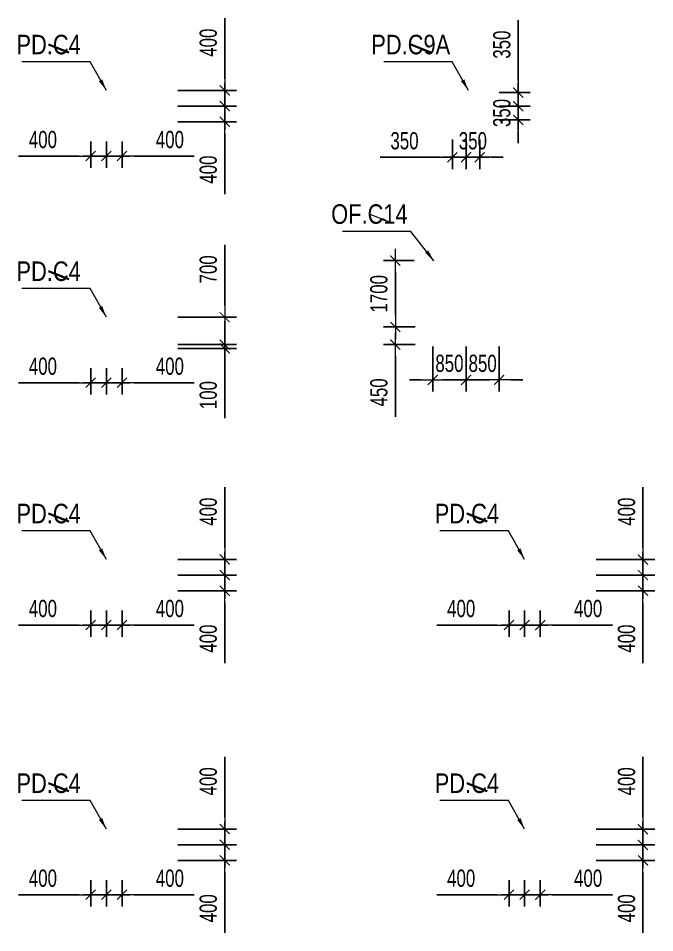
# Model space of a CAD drawing. Header units: millimetres. Extents: x -259680 to 699608, y -1281 to 104748.
# Drawn here: x 23746 to 40027, y 23251 to 46649 of the extents above; entities that cross this region are included whole.
import ezdxf
from ezdxf.enums import TextEntityAlignment as Align

# ---------------------------------------------------------------- set-up
doc = ezdxf.new("R2010")
doc.units = ezdxf.units.MM
doc.layers.get('0').update_dxf_attribs({"lineweight": 20})
doc.layers.get('Defpoints').update_dxf_attribs({"color": 151, "lineweight": 9})
for name, color, linetype, lineweight in [('$0$C1', 20, 'Continuous', 35), ('$1$NDC_S_ANNO', 7, 'Continuous', 20), ('$1$NDC_S_DIM', 1, 'Continuous', 15), ('$1$NDC_S_VN TEXT', 7, 'Continuous', 20), ('NDC_S_DIM', 1, 'Continuous', 15)]:
    doc.layers.add(name, color=color, linetype=linetype, lineweight=lineweight)
doc.styles.add('$1$NDC_DIM', font='', dxfattribs={"width": 0.75})
doc.styles.add('$2$ARIAL', font='arial.ttf', dxfattribs={"width": 0.8})
doc.styles.add('NDC_DIM', font='', dxfattribs={"width": 0.75})
doc.styles.get('$1$NDC_DIM').set_extended_font_data('Dotum')
doc.styles.get('NDC_DIM').set_extended_font_data('Dotum')
doc.dimstyles.new('$0$NDC_dim_150', dxfattribs={"dimscale": 150, "dimtxt": 2.2, "dimasz": 1.5, "dimexe": 1.5, "dimexo": 2.5, "dimgap": 1, "dimtad": 1, "dimdec": 0, "dimzin": 0, "dimdsep": 46, "dimtxsty": '$1$NDC_DIM', "dimblk": '$1$DIMMARK', "dimcen": 0.09, "dimdle": 1.2, "dimclrd": 1, "dimclre": 1, "dimclrt": 3, "dimadec": 0, "dimazin": 0, "dimtfac": 1, "dimtdec": 0, "dimtix": 1, "dimtofl": 0, "dimtmove": 0, "dimatfit": 3, "dimfxl": 0, "dimtolj": 1, "dimtzin": 0, "dimarcsym": 0})
doc.dimstyles.new('$1$NDC_dim_iso', dxfattribs={"dimtxt": 2.2, "dimasz": 1, "dimexe": 1.5, "dimexo": 2.5, "dimgap": 1, "dimtad": 1, "dimdec": 0, "dimzin": 0, "dimdsep": 46, "dimtxsty": '$1$NDC_DIM', "dimblk": '$1$DIMMARK', "dimcen": 0.09, "dimdle": 1.2, "dimclrd": 1, "dimclre": 1, "dimclrt": 3, "dimadec": 0, "dimazin": 0, "dimtfac": 1, "dimtdec": 0, "dimtix": 1, "dimtofl": 0, "dimtmove": 0, "dimatfit": 3, "dimfxl": 0, "dimtolj": 1, "dimtzin": 0, "dimarcsym": 0})
doc.dimstyles.new('NDC_dim_200', dxfattribs={"dimscale": 200, "dimtxt": 2.2, "dimasz": 1.5, "dimexe": 1.5, "dimexo": 2.5, "dimgap": 1, "dimtad": 1, "dimdec": 0, "dimzin": 0, "dimdsep": 46, "dimtxsty": 'NDC_DIM', "dimblk": 'DIMMARK', "dimcen": 0.09, "dimdle": 1.2, "dimclrd": 1, "dimclre": 1, "dimclrt": 3, "dimadec": 0, "dimazin": 0, "dimtfac": 1, "dimtdec": 0, "dimtix": 1, "dimtofl": 0, "dimtmove": 0, "dimatfit": 3, "dimfxl": 0, "dimtolj": 1, "dimtzin": 0, "dimarcsym": 0})

# ---------------------------------------------------------------- blocks, each defined once
blk = doc.blocks.new('$1$DIMMARK')
at = {"layer": '$1$NDC_S_DIM', "color": 1}
blk.add_line((-1.5, 0), (1, 0), dxfattribs=at)
at = {"layer": '$1$NDC_S_DIM', "color": 2, "const_width": 0.1}
blk.add_lwpolyline([(-0.424, -0.424), (0.424, 0.424)], dxfattribs=at)
blk = doc.blocks.new('DIMMARK')
at = {"layer": 'NDC_S_DIM', "color": 1}
blk.add_line((-1.5, 0), (1, 0), dxfattribs=at)
at = {"layer": 'NDC_S_DIM', "color": 2, "const_width": 0.1}
blk.add_lwpolyline([(-0.424, -0.424), (0.424, 0.424)], dxfattribs=at)
blk = doc.blocks.new('*D275')
at = {"layer": 'Defpoints', "color": 0, "ltscale": 100, "transparency": 16777216}
for p in [(26000, 44000), (26400, 44000), (26400, 43124)]:
    blk.add_point(p, dxfattribs=at)
at = {"layer": 'NDC_S_DIM', "color": 1, "lineweight": -2, "ltscale": 100, "transparency": 16777216}
for p, q in [((26000, 43500), (26000, 42824)), ((26400, 43500), (26400, 42824)), ((25700, 43124), (25400, 43124)), ((26700, 43124), (28249, 43124))]:
    blk.add_line(p, q, dxfattribs=at)
at = {"layer": 'NDC_S_DIM', "color": 1, "lineweight": -2, "ltscale": 100, "transparency": 16777216, "xscale": 300, "yscale": 300, "zscale": 300}
blk.add_blockref('DIMMARK', (26000, 43124), dxfattribs=at)
at = {"layer": 'NDC_S_DIM', "color": 1, "lineweight": -2, "ltscale": 100, "transparency": 16777216, "xscale": 300, "yscale": 300, "zscale": 300, "rotation": 180}
blk.add_blockref('DIMMARK', (26400, 43124), dxfattribs=at)
at = {"layer": 'NDC_S_DIM', "color": 3, "ltscale": 100, "transparency": 16777216, "insert": (27624, 43544), "char_height": 440, "attachment_point": 5, "style": 'NDC_DIM'}
blk.add_mtext('\\A1;400', dxfattribs=at)
blk = doc.blocks.new('*D276')
at = {"layer": 'Defpoints', "color": 0, "ltscale": 100, "transparency": 16777216}
for p in [(25600, 44000), (26000, 44000), (26000, 43124)]:
    blk.add_point(p, dxfattribs=at)
at = {"layer": 'NDC_S_DIM', "color": 1, "lineweight": -2, "ltscale": 100, "transparency": 16777216}
for p, q in [((25600, 43500), (25600, 42824)), ((26000, 43500), (26000, 42824)), ((25300, 43124), (23751, 43124)), ((26300, 43124), (26600, 43124))]:
    blk.add_line(p, q, dxfattribs=at)
at = {"layer": 'NDC_S_DIM', "color": 1, "lineweight": -2, "ltscale": 100, "transparency": 16777216, "xscale": 300, "yscale": 300, "zscale": 300}
blk.add_blockref('DIMMARK', (25600, 43124), dxfattribs=at)
at = {"layer": 'NDC_S_DIM', "color": 1, "lineweight": -2, "ltscale": 100, "transparency": 16777216, "xscale": 300, "yscale": 300, "zscale": 300, "rotation": 180}
blk.add_blockref('DIMMARK', (26000, 43124), dxfattribs=at)
at = {"layer": 'NDC_S_DIM', "color": 3, "ltscale": 100, "transparency": 16777216, "insert": (24376, 43544), "char_height": 440, "attachment_point": 5, "style": 'NDC_DIM'}
blk.add_mtext('\\A1;400', dxfattribs=at)
blk = doc.blocks.new('*D277')
at = {"layer": 'Defpoints', "color": 0, "ltscale": 100, "transparency": 16777216}
for p in [(26400, 44800), (29027, 44800), (26400, 44400)]:
    blk.add_point(p, dxfattribs=at)
at = {"layer": 'NDC_S_DIM', "color": 1, "lineweight": -2, "ltscale": 100, "transparency": 16777216}
for p, q in [((29027, 45100), (29027, 46649)), ((27827, 44800), (29327, 44800)), ((27827, 44400), (29327, 44400)), ((29027, 44100), (29027, 43800))]:
    blk.add_line(p, q, dxfattribs=at)
at = {"layer": 'NDC_S_DIM', "color": 1, "lineweight": -2, "ltscale": 100, "transparency": 16777216, "xscale": 300, "yscale": 300, "zscale": 300}
for p, rotation in [((29027, 44800), 270), ((29027, 44400), 90)]:
    blk.add_blockref('DIMMARK', p, dxfattribs=dict(at, rotation=rotation))
at = {"layer": 'NDC_S_DIM', "color": 3, "ltscale": 100, "transparency": 16777216, "insert": (28607, 46024), "char_height": 440, "attachment_point": 5, "rotation": 90, "style": 'NDC_DIM'}
blk.add_mtext('\\A1;400', dxfattribs=at)
blk = doc.blocks.new('*D278')
at = {"layer": 'Defpoints', "color": 0, "ltscale": 100, "transparency": 16777216}
for p in [(26400, 44400), (29027, 44400), (26400, 44000)]:
    blk.add_point(p, dxfattribs=at)
at = {"layer": 'NDC_S_DIM', "color": 1, "lineweight": -2, "ltscale": 100, "transparency": 16777216}
for p, q in [((29027, 44700), (29027, 45000)), ((27827, 44400), (29327, 44400)), ((27827, 44000), (29327, 44000)), ((29027, 43700), (29027, 42151))]:
    blk.add_line(p, q, dxfattribs=at)
at = {"layer": 'NDC_S_DIM', "color": 1, "lineweight": -2, "ltscale": 100, "transparency": 16777216, "xscale": 300, "yscale": 300, "zscale": 300}
for p, rotation in [((29027, 44400), 270), ((29027, 44000), 90)]:
    blk.add_blockref('DIMMARK', p, dxfattribs=dict(at, rotation=rotation))
at = {"layer": 'NDC_S_DIM', "color": 3, "ltscale": 100, "transparency": 16777216, "insert": (28607, 42776), "char_height": 440, "attachment_point": 5, "rotation": 90, "style": 'NDC_DIM'}
blk.add_mtext('\\A1;400', dxfattribs=at)
blk = doc.blocks.new('*D285')
at = {"layer": 'Defpoints', "color": 0, "ltscale": 100, "transparency": 16777216}
for p in [(26000, 38200), (26400, 38200), (26400, 37324)]:
    blk.add_point(p, dxfattribs=at)
at = {"layer": 'NDC_S_DIM', "color": 1, "lineweight": -2, "ltscale": 100, "transparency": 16777216}
for p, q in [((26000, 37700), (26000, 37024)), ((26400, 37700), (26400, 37024)), ((25700, 37324), (25400, 37324)), ((26700, 37324), (28249, 37324))]:
    blk.add_line(p, q, dxfattribs=at)
at = {"layer": 'NDC_S_DIM', "color": 1, "lineweight": -2, "ltscale": 100, "transparency": 16777216, "xscale": 300, "yscale": 300, "zscale": 300}
blk.add_blockref('DIMMARK', (26000, 37324), dxfattribs=at)
at = {"layer": 'NDC_S_DIM', "color": 1, "lineweight": -2, "ltscale": 100, "transparency": 16777216, "xscale": 300, "yscale": 300, "zscale": 300, "rotation": 180}
blk.add_blockref('DIMMARK', (26400, 37324), dxfattribs=at)
at = {"layer": 'NDC_S_DIM', "color": 3, "ltscale": 100, "transparency": 16777216, "insert": (27624, 37744), "char_height": 440, "attachment_point": 5, "style": 'NDC_DIM'}
blk.add_mtext('\\A1;400', dxfattribs=at)
blk = doc.blocks.new('*D286')
at = {"layer": 'Defpoints', "color": 0, "ltscale": 100, "transparency": 16777216}
for p in [(25600, 38200), (26000, 38200), (26000, 37324)]:
    blk.add_point(p, dxfattribs=at)
at = {"layer": 'NDC_S_DIM', "color": 1, "lineweight": -2, "ltscale": 100, "transparency": 16777216}
for p, q in [((25600, 37700), (25600, 37024)), ((26000, 37700), (26000, 37024)), ((25300, 37324), (23751, 37324)), ((26300, 37324), (26600, 37324))]:
    blk.add_line(p, q, dxfattribs=at)
at = {"layer": 'NDC_S_DIM', "color": 1, "lineweight": -2, "ltscale": 100, "transparency": 16777216, "xscale": 300, "yscale": 300, "zscale": 300}
blk.add_blockref('DIMMARK', (25600, 37324), dxfattribs=at)
at = {"layer": 'NDC_S_DIM', "color": 1, "lineweight": -2, "ltscale": 100, "transparency": 16777216, "xscale": 300, "yscale": 300, "zscale": 300, "rotation": 180}
blk.add_blockref('DIMMARK', (26000, 37324), dxfattribs=at)
at = {"layer": 'NDC_S_DIM', "color": 3, "ltscale": 100, "transparency": 16777216, "insert": (24376, 37744), "char_height": 440, "attachment_point": 5, "style": 'NDC_DIM'}
blk.add_mtext('\\A1;400', dxfattribs=at)
blk = doc.blocks.new('*D287')
at = {"layer": 'Defpoints', "color": 0, "ltscale": 100, "transparency": 16777216}
for p in [(26400, 39000), (29027, 39000), (26400, 38300)]:
    blk.add_point(p, dxfattribs=at)
at = {"layer": 'NDC_S_DIM', "color": 1, "lineweight": -2, "ltscale": 100, "transparency": 16777216}
for p, q in [((29027, 39300), (29027, 40849)), ((27827, 39000), (29327, 39000)), ((27827, 38300), (29327, 38300)), ((29027, 38000), (29027, 37700))]:
    blk.add_line(p, q, dxfattribs=at)
at = {"layer": 'NDC_S_DIM', "color": 1, "lineweight": -2, "ltscale": 100, "transparency": 16777216, "xscale": 300, "yscale": 300, "zscale": 300}
for p, rotation in [((29027, 39000), 270), ((29027, 38300), 90)]:
    blk.add_blockref('DIMMARK', p, dxfattribs=dict(at, rotation=rotation))
at = {"layer": 'NDC_S_DIM', "color": 3, "ltscale": 100, "transparency": 16777216, "insert": (28607, 40224), "char_height": 440, "attachment_point": 5, "rotation": 90, "style": 'NDC_DIM'}
blk.add_mtext('\\A1;700', dxfattribs=at)
blk = doc.blocks.new('*D288')
at = {"layer": 'Defpoints', "color": 0, "ltscale": 100, "transparency": 16777216}
for p in [(26400, 38300), (26400, 38200), (29027, 38300)]:
    blk.add_point(p, dxfattribs=at)
at = {"layer": 'NDC_S_DIM', "color": 1, "lineweight": -2, "ltscale": 100, "transparency": 16777216}
for p, q in [((29027, 38600), (29027, 38900)), ((27827, 38300), (29327, 38300)), ((27827, 38200), (29327, 38200)), ((29027, 37900), (29027, 36414))]:
    blk.add_line(p, q, dxfattribs=at)
at = {"layer": 'NDC_S_DIM', "color": 1, "lineweight": -2, "ltscale": 100, "transparency": 16777216, "xscale": 300, "yscale": 300, "zscale": 300}
for p, rotation in [((29027, 38300), 270), ((29027, 38200), 90)]:
    blk.add_blockref('DIMMARK', p, dxfattribs=dict(at, rotation=rotation))
at = {"layer": 'NDC_S_DIM', "color": 3, "ltscale": 100, "transparency": 16777216, "insert": (28607, 37007), "char_height": 440, "attachment_point": 5, "rotation": 90, "style": 'NDC_DIM'}
blk.add_mtext('\\A1;100', dxfattribs=at)
blk = doc.blocks.new('*D295')
at = {"layer": 'Defpoints', "color": 0, "ltscale": 100, "transparency": 16777216}
for p in [(26000, 32000), (26400, 32000), (26400, 31124)]:
    blk.add_point(p, dxfattribs=at)
at = {"layer": 'NDC_S_DIM', "color": 1, "lineweight": -2, "ltscale": 100, "transparency": 16777216}
for p, q in [((26000, 31500), (26000, 30824)), ((26400, 31500), (26400, 30824)), ((25700, 31124), (25400, 31124)), ((26700, 31124), (28249, 31124))]:
    blk.add_line(p, q, dxfattribs=at)
at = {"layer": 'NDC_S_DIM', "color": 1, "lineweight": -2, "ltscale": 100, "transparency": 16777216, "xscale": 300, "yscale": 300, "zscale": 300}
blk.add_blockref('DIMMARK', (26000, 31124), dxfattribs=at)
at = {"layer": 'NDC_S_DIM', "color": 1, "lineweight": -2, "ltscale": 100, "transparency": 16777216, "xscale": 300, "yscale": 300, "zscale": 300, "rotation": 180}
blk.add_blockref('DIMMARK', (26400, 31124), dxfattribs=at)
at = {"layer": 'NDC_S_DIM', "color": 3, "ltscale": 100, "transparency": 16777216, "insert": (27624, 31544), "char_height": 440, "attachment_point": 5, "style": 'NDC_DIM'}
blk.add_mtext('\\A1;400', dxfattribs=at)
blk = doc.blocks.new('*D296')
at = {"layer": 'Defpoints', "color": 0, "ltscale": 100, "transparency": 16777216}
for p in [(25600, 32000), (26000, 32000), (26000, 31124)]:
    blk.add_point(p, dxfattribs=at)
at = {"layer": 'NDC_S_DIM', "color": 1, "lineweight": -2, "ltscale": 100, "transparency": 16777216}
for p, q in [((25600, 31500), (25600, 30824)), ((26000, 31500), (26000, 30824)), ((25300, 31124), (23751, 31124)), ((26300, 31124), (26600, 31124))]:
    blk.add_line(p, q, dxfattribs=at)
at = {"layer": 'NDC_S_DIM', "color": 1, "lineweight": -2, "ltscale": 100, "transparency": 16777216, "xscale": 300, "yscale": 300, "zscale": 300}
blk.add_blockref('DIMMARK', (25600, 31124), dxfattribs=at)
at = {"layer": 'NDC_S_DIM', "color": 1, "lineweight": -2, "ltscale": 100, "transparency": 16777216, "xscale": 300, "yscale": 300, "zscale": 300, "rotation": 180}
blk.add_blockref('DIMMARK', (26000, 31124), dxfattribs=at)
at = {"layer": 'NDC_S_DIM', "color": 3, "ltscale": 100, "transparency": 16777216, "insert": (24376, 31544), "char_height": 440, "attachment_point": 5, "style": 'NDC_DIM'}
blk.add_mtext('\\A1;400', dxfattribs=at)
blk = doc.blocks.new('*D297')
at = {"layer": 'Defpoints', "color": 0, "ltscale": 100, "transparency": 16777216}
for p in [(26400, 32800), (29027, 32800), (26400, 32400)]:
    blk.add_point(p, dxfattribs=at)
at = {"layer": 'NDC_S_DIM', "color": 1, "lineweight": -2, "ltscale": 100, "transparency": 16777216}
for p, q in [((29027, 33100), (29027, 34649)), ((27827, 32800), (29327, 32800)), ((27827, 32400), (29327, 32400)), ((29027, 32100), (29027, 31800))]:
    blk.add_line(p, q, dxfattribs=at)
at = {"layer": 'NDC_S_DIM', "color": 1, "lineweight": -2, "ltscale": 100, "transparency": 16777216, "xscale": 300, "yscale": 300, "zscale": 300}
for p, rotation in [((29027, 32800), 270), ((29027, 32400), 90)]:
    blk.add_blockref('DIMMARK', p, dxfattribs=dict(at, rotation=rotation))
at = {"layer": 'NDC_S_DIM', "color": 3, "ltscale": 100, "transparency": 16777216, "insert": (28607, 34024), "char_height": 440, "attachment_point": 5, "rotation": 90, "style": 'NDC_DIM'}
blk.add_mtext('\\A1;400', dxfattribs=at)
blk = doc.blocks.new('*D298')
at = {"layer": 'Defpoints', "color": 0, "ltscale": 100, "transparency": 16777216}
for p in [(26400, 32400), (29027, 32400), (26400, 32000)]:
    blk.add_point(p, dxfattribs=at)
at = {"layer": 'NDC_S_DIM', "color": 1, "lineweight": -2, "ltscale": 100, "transparency": 16777216}
for p, q in [((29027, 32700), (29027, 33000)), ((27827, 32400), (29327, 32400)), ((27827, 32000), (29327, 32000)), ((29027, 31700), (29027, 30151))]:
    blk.add_line(p, q, dxfattribs=at)
at = {"layer": 'NDC_S_DIM', "color": 1, "lineweight": -2, "ltscale": 100, "transparency": 16777216, "xscale": 300, "yscale": 300, "zscale": 300}
for p, rotation in [((29027, 32400), 270), ((29027, 32000), 90)]:
    blk.add_blockref('DIMMARK', p, dxfattribs=dict(at, rotation=rotation))
at = {"layer": 'NDC_S_DIM', "color": 3, "ltscale": 100, "transparency": 16777216, "insert": (28607, 30776), "char_height": 440, "attachment_point": 5, "rotation": 90, "style": 'NDC_DIM'}
blk.add_mtext('\\A1;400', dxfattribs=at)
blk = doc.blocks.new('*D305')
at = {"layer": 'Defpoints', "color": 0, "ltscale": 100, "transparency": 16777216}
for p in [(26000, 25100), (26400, 25100), (26400, 24224)]:
    blk.add_point(p, dxfattribs=at)
at = {"layer": 'NDC_S_DIM', "color": 1, "lineweight": -2, "ltscale": 100, "transparency": 16777216}
for p, q in [((26000, 24600), (26000, 23924)), ((26400, 24600), (26400, 23924)), ((25700, 24224), (25400, 24224)), ((26700, 24224), (28249, 24224))]:
    blk.add_line(p, q, dxfattribs=at)
at = {"layer": 'NDC_S_DIM', "color": 1, "lineweight": -2, "ltscale": 100, "transparency": 16777216, "xscale": 300, "yscale": 300, "zscale": 300}
blk.add_blockref('DIMMARK', (26000, 24224), dxfattribs=at)
at = {"layer": 'NDC_S_DIM', "color": 1, "lineweight": -2, "ltscale": 100, "transparency": 16777216, "xscale": 300, "yscale": 300, "zscale": 300, "rotation": 180}
blk.add_blockref('DIMMARK', (26400, 24224), dxfattribs=at)
at = {"layer": 'NDC_S_DIM', "color": 3, "ltscale": 100, "transparency": 16777216, "insert": (27624, 24644), "char_height": 440, "attachment_point": 5, "style": 'NDC_DIM'}
blk.add_mtext('\\A1;400', dxfattribs=at)
blk = doc.blocks.new('*D306')
at = {"layer": 'Defpoints', "color": 0, "ltscale": 100, "transparency": 16777216}
for p in [(25600, 25100), (26000, 25100), (26000, 24224)]:
    blk.add_point(p, dxfattribs=at)
at = {"layer": 'NDC_S_DIM', "color": 1, "lineweight": -2, "ltscale": 100, "transparency": 16777216}
for p, q in [((25600, 24600), (25600, 23924)), ((26000, 24600), (26000, 23924)), ((25300, 24224), (23751, 24224)), ((26300, 24224), (26600, 24224))]:
    blk.add_line(p, q, dxfattribs=at)
at = {"layer": 'NDC_S_DIM', "color": 1, "lineweight": -2, "ltscale": 100, "transparency": 16777216, "xscale": 300, "yscale": 300, "zscale": 300}
blk.add_blockref('DIMMARK', (25600, 24224), dxfattribs=at)
at = {"layer": 'NDC_S_DIM', "color": 1, "lineweight": -2, "ltscale": 100, "transparency": 16777216, "xscale": 300, "yscale": 300, "zscale": 300, "rotation": 180}
blk.add_blockref('DIMMARK', (26000, 24224), dxfattribs=at)
at = {"layer": 'NDC_S_DIM', "color": 3, "ltscale": 100, "transparency": 16777216, "insert": (24376, 24644), "char_height": 440, "attachment_point": 5, "style": 'NDC_DIM'}
blk.add_mtext('\\A1;400', dxfattribs=at)
blk = doc.blocks.new('*D307')
at = {"layer": 'Defpoints', "color": 0, "ltscale": 100, "transparency": 16777216}
for p in [(26400, 25900), (29027, 25900), (26400, 25500)]:
    blk.add_point(p, dxfattribs=at)
at = {"layer": 'NDC_S_DIM', "color": 1, "lineweight": -2, "ltscale": 100, "transparency": 16777216}
for p, q in [((29027, 26200), (29027, 27749)), ((27827, 25900), (29327, 25900)), ((27827, 25500), (29327, 25500)), ((29027, 25200), (29027, 24900))]:
    blk.add_line(p, q, dxfattribs=at)
at = {"layer": 'NDC_S_DIM', "color": 1, "lineweight": -2, "ltscale": 100, "transparency": 16777216, "xscale": 300, "yscale": 300, "zscale": 300}
for p, rotation in [((29027, 25900), 270), ((29027, 25500), 90)]:
    blk.add_blockref('DIMMARK', p, dxfattribs=dict(at, rotation=rotation))
at = {"layer": 'NDC_S_DIM', "color": 3, "ltscale": 100, "transparency": 16777216, "insert": (28607, 27124), "char_height": 440, "attachment_point": 5, "rotation": 90, "style": 'NDC_DIM'}
blk.add_mtext('\\A1;400', dxfattribs=at)
blk = doc.blocks.new('*D308')
at = {"layer": 'Defpoints', "color": 0, "ltscale": 100, "transparency": 16777216}
for p in [(26400, 25500), (29027, 25500), (26400, 25100)]:
    blk.add_point(p, dxfattribs=at)
at = {"layer": 'NDC_S_DIM', "color": 1, "lineweight": -2, "ltscale": 100, "transparency": 16777216}
for p, q in [((29027, 25800), (29027, 26100)), ((27827, 25500), (29327, 25500)), ((27827, 25100), (29327, 25100)), ((29027, 24800), (29027, 23251))]:
    blk.add_line(p, q, dxfattribs=at)
at = {"layer": 'NDC_S_DIM', "color": 1, "lineweight": -2, "ltscale": 100, "transparency": 16777216, "xscale": 300, "yscale": 300, "zscale": 300}
for p, rotation in [((29027, 25500), 270), ((29027, 25100), 90)]:
    blk.add_blockref('DIMMARK', p, dxfattribs=dict(at, rotation=rotation))
at = {"layer": 'NDC_S_DIM', "color": 3, "ltscale": 100, "transparency": 16777216, "insert": (28607, 23876), "char_height": 440, "attachment_point": 5, "rotation": 90, "style": 'NDC_DIM'}
blk.add_mtext('\\A1;400', dxfattribs=at)
blk = doc.blocks.new('*D431')
at = {"layer": 'Defpoints', "color": 0, "ltscale": 100, "transparency": 16777216}
for p in [(36700, 32000), (37100, 32000), (37100, 31124)]:
    blk.add_point(p, dxfattribs=at)
at = {"layer": 'NDC_S_DIM', "color": 1, "lineweight": -2, "ltscale": 100, "transparency": 16777216}
for p, q in [((36700, 31500), (36700, 30824)), ((37100, 31500), (37100, 30824)), ((36400, 31124), (36100, 31124)), ((37400, 31124), (38949, 31124))]:
    blk.add_line(p, q, dxfattribs=at)
at = {"layer": 'NDC_S_DIM', "color": 1, "lineweight": -2, "ltscale": 100, "transparency": 16777216, "xscale": 300, "yscale": 300, "zscale": 300}
blk.add_blockref('DIMMARK', (36700, 31124), dxfattribs=at)
at = {"layer": 'NDC_S_DIM', "color": 1, "lineweight": -2, "ltscale": 100, "transparency": 16777216, "xscale": 300, "yscale": 300, "zscale": 300, "rotation": 180}
blk.add_blockref('DIMMARK', (37100, 31124), dxfattribs=at)
at = {"layer": 'NDC_S_DIM', "color": 3, "ltscale": 100, "transparency": 16777216, "insert": (38324, 31544), "char_height": 440, "attachment_point": 5, "style": 'NDC_DIM'}
blk.add_mtext('\\A1;400', dxfattribs=at)
blk = doc.blocks.new('*D432')
at = {"layer": 'Defpoints', "color": 0, "ltscale": 100, "transparency": 16777216}
for p in [(36300, 32000), (36700, 32000), (36700, 31124)]:
    blk.add_point(p, dxfattribs=at)
at = {"layer": 'NDC_S_DIM', "color": 1, "lineweight": -2, "ltscale": 100, "transparency": 16777216}
for p, q in [((36300, 31500), (36300, 30824)), ((36700, 31500), (36700, 30824)), ((36000, 31124), (34451, 31124)), ((37000, 31124), (37300, 31124))]:
    blk.add_line(p, q, dxfattribs=at)
at = {"layer": 'NDC_S_DIM', "color": 1, "lineweight": -2, "ltscale": 100, "transparency": 16777216, "xscale": 300, "yscale": 300, "zscale": 300}
blk.add_blockref('DIMMARK', (36300, 31124), dxfattribs=at)
at = {"layer": 'NDC_S_DIM', "color": 1, "lineweight": -2, "ltscale": 100, "transparency": 16777216, "xscale": 300, "yscale": 300, "zscale": 300, "rotation": 180}
blk.add_blockref('DIMMARK', (36700, 31124), dxfattribs=at)
at = {"layer": 'NDC_S_DIM', "color": 3, "ltscale": 100, "transparency": 16777216, "insert": (35076, 31544), "char_height": 440, "attachment_point": 5, "style": 'NDC_DIM'}
blk.add_mtext('\\A1;400', dxfattribs=at)
blk = doc.blocks.new('*D433')
at = {"layer": 'Defpoints', "color": 0, "ltscale": 100, "transparency": 16777216}
for p in [(37100, 32800), (39727, 32800), (37100, 32400)]:
    blk.add_point(p, dxfattribs=at)
at = {"layer": 'NDC_S_DIM', "color": 1, "lineweight": -2, "ltscale": 100, "transparency": 16777216}
for p, q in [((39727, 33100), (39727, 34649)), ((38527, 32800), (40027, 32800)), ((38527, 32400), (40027, 32400)), ((39727, 32100), (39727, 31800))]:
    blk.add_line(p, q, dxfattribs=at)
at = {"layer": 'NDC_S_DIM', "color": 1, "lineweight": -2, "ltscale": 100, "transparency": 16777216, "xscale": 300, "yscale": 300, "zscale": 300}
for p, rotation in [((39727, 32800), 270), ((39727, 32400), 90)]:
    blk.add_blockref('DIMMARK', p, dxfattribs=dict(at, rotation=rotation))
at = {"layer": 'NDC_S_DIM', "color": 3, "ltscale": 100, "transparency": 16777216, "insert": (39307, 34024), "char_height": 440, "attachment_point": 5, "rotation": 90, "style": 'NDC_DIM'}
blk.add_mtext('\\A1;400', dxfattribs=at)
blk = doc.blocks.new('*D434')
at = {"layer": 'Defpoints', "color": 0, "ltscale": 100, "transparency": 16777216}
for p in [(37100, 32400), (39727, 32400), (37100, 32000)]:
    blk.add_point(p, dxfattribs=at)
at = {"layer": 'NDC_S_DIM', "color": 1, "lineweight": -2, "ltscale": 100, "transparency": 16777216}
for p, q in [((39727, 32700), (39727, 33000)), ((38527, 32400), (40027, 32400)), ((38527, 32000), (40027, 32000)), ((39727, 31700), (39727, 30151))]:
    blk.add_line(p, q, dxfattribs=at)
at = {"layer": 'NDC_S_DIM', "color": 1, "lineweight": -2, "ltscale": 100, "transparency": 16777216, "xscale": 300, "yscale": 300, "zscale": 300}
for p, rotation in [((39727, 32400), 270), ((39727, 32000), 90)]:
    blk.add_blockref('DIMMARK', p, dxfattribs=dict(at, rotation=rotation))
at = {"layer": 'NDC_S_DIM', "color": 3, "ltscale": 100, "transparency": 16777216, "insert": (39307, 30776), "char_height": 440, "attachment_point": 5, "rotation": 90, "style": 'NDC_DIM'}
blk.add_mtext('\\A1;400', dxfattribs=at)
blk = doc.blocks.new('*D435')
at = {"layer": 'Defpoints', "color": 0, "ltscale": 100, "transparency": 16777216}
for p in [(36700, 25100), (37100, 25100), (37100, 24224)]:
    blk.add_point(p, dxfattribs=at)
at = {"layer": 'NDC_S_DIM', "color": 1, "lineweight": -2, "ltscale": 100, "transparency": 16777216}
for p, q in [((36700, 24600), (36700, 23924)), ((37100, 24600), (37100, 23924)), ((36400, 24224), (36100, 24224)), ((37400, 24224), (38949, 24224))]:
    blk.add_line(p, q, dxfattribs=at)
at = {"layer": 'NDC_S_DIM', "color": 1, "lineweight": -2, "ltscale": 100, "transparency": 16777216, "xscale": 300, "yscale": 300, "zscale": 300}
blk.add_blockref('DIMMARK', (36700, 24224), dxfattribs=at)
at = {"layer": 'NDC_S_DIM', "color": 1, "lineweight": -2, "ltscale": 100, "transparency": 16777216, "xscale": 300, "yscale": 300, "zscale": 300, "rotation": 180}
blk.add_blockref('DIMMARK', (37100, 24224), dxfattribs=at)
at = {"layer": 'NDC_S_DIM', "color": 3, "ltscale": 100, "transparency": 16777216, "insert": (38324, 24644), "char_height": 440, "attachment_point": 5, "style": 'NDC_DIM'}
blk.add_mtext('\\A1;400', dxfattribs=at)
blk = doc.blocks.new('*D436')
at = {"layer": 'Defpoints', "color": 0, "ltscale": 100, "transparency": 16777216}
for p in [(36300, 25100), (36700, 25100), (36700, 24224)]:
    blk.add_point(p, dxfattribs=at)
at = {"layer": 'NDC_S_DIM', "color": 1, "lineweight": -2, "ltscale": 100, "transparency": 16777216}
for p, q in [((36300, 24600), (36300, 23924)), ((36700, 24600), (36700, 23924)), ((36000, 24224), (34451, 24224)), ((37000, 24224), (37300, 24224))]:
    blk.add_line(p, q, dxfattribs=at)
at = {"layer": 'NDC_S_DIM', "color": 1, "lineweight": -2, "ltscale": 100, "transparency": 16777216, "xscale": 300, "yscale": 300, "zscale": 300}
blk.add_blockref('DIMMARK', (36300, 24224), dxfattribs=at)
at = {"layer": 'NDC_S_DIM', "color": 1, "lineweight": -2, "ltscale": 100, "transparency": 16777216, "xscale": 300, "yscale": 300, "zscale": 300, "rotation": 180}
blk.add_blockref('DIMMARK', (36700, 24224), dxfattribs=at)
at = {"layer": 'NDC_S_DIM', "color": 3, "ltscale": 100, "transparency": 16777216, "insert": (35076, 24644), "char_height": 440, "attachment_point": 5, "style": 'NDC_DIM'}
blk.add_mtext('\\A1;400', dxfattribs=at)
blk = doc.blocks.new('*D437')
at = {"layer": 'Defpoints', "color": 0, "ltscale": 100, "transparency": 16777216}
for p in [(37100, 25900), (39727, 25900), (37100, 25500)]:
    blk.add_point(p, dxfattribs=at)
at = {"layer": 'NDC_S_DIM', "color": 1, "lineweight": -2, "ltscale": 100, "transparency": 16777216}
for p, q in [((39727, 26200), (39727, 27749)), ((38527, 25900), (40027, 25900)), ((38527, 25500), (40027, 25500)), ((39727, 25200), (39727, 24900))]:
    blk.add_line(p, q, dxfattribs=at)
at = {"layer": 'NDC_S_DIM', "color": 1, "lineweight": -2, "ltscale": 100, "transparency": 16777216, "xscale": 300, "yscale": 300, "zscale": 300}
for p, rotation in [((39727, 25900), 270), ((39727, 25500), 90)]:
    blk.add_blockref('DIMMARK', p, dxfattribs=dict(at, rotation=rotation))
at = {"layer": 'NDC_S_DIM', "color": 3, "ltscale": 100, "transparency": 16777216, "insert": (39307, 27124), "char_height": 440, "attachment_point": 5, "rotation": 90, "style": 'NDC_DIM'}
blk.add_mtext('\\A1;400', dxfattribs=at)
blk = doc.blocks.new('*D438')
at = {"layer": 'Defpoints', "color": 0, "ltscale": 100, "transparency": 16777216}
for p in [(37100, 25500), (39727, 25500), (37100, 25100)]:
    blk.add_point(p, dxfattribs=at)
at = {"layer": 'NDC_S_DIM', "color": 1, "lineweight": -2, "ltscale": 100, "transparency": 16777216}
for p, q in [((39727, 25800), (39727, 26100)), ((38527, 25500), (40027, 25500)), ((38527, 25100), (40027, 25100)), ((39727, 24800), (39727, 23251))]:
    blk.add_line(p, q, dxfattribs=at)
at = {"layer": 'NDC_S_DIM', "color": 1, "lineweight": -2, "ltscale": 100, "transparency": 16777216, "xscale": 300, "yscale": 300, "zscale": 300}
for p, rotation in [((39727, 25500), 270), ((39727, 25100), 90)]:
    blk.add_blockref('DIMMARK', p, dxfattribs=dict(at, rotation=rotation))
at = {"layer": 'NDC_S_DIM', "color": 3, "ltscale": 100, "transparency": 16777216, "insert": (39307, 23876), "char_height": 440, "attachment_point": 5, "rotation": 90, "style": 'NDC_DIM'}
blk.add_mtext('\\A1;400', dxfattribs=at)
blk = doc.blocks.new('*D759')
at = {"layer": 'Defpoints', "color": 0, "ltscale": 100, "transparency": 16777216}
for p in [(34371, 40450), (33392, 38750), (34350, 38750)]:
    blk.add_point(p, dxfattribs=at)
at = {"layer": 'NDC_S_DIM', "color": 1, "lineweight": -2, "ltscale": 100, "transparency": 16777216}
for p, q in [((33871, 40450), (33092, 40450)), ((33392, 40150), (33392, 39050)), ((33850, 38750), (33092, 38750))]:
    blk.add_line(p, q, dxfattribs=at)
at = {"layer": 'NDC_S_DIM', "color": 1, "lineweight": -2, "ltscale": 100, "transparency": 16777216, "xscale": 300, "yscale": 300, "zscale": 300}
for p, rotation in [((33392, 40450), 90), ((33392, 38750), 270)]:
    blk.add_blockref('DIMMARK', p, dxfattribs=dict(at, rotation=rotation))
at = {"layer": 'NDC_S_DIM', "color": 3, "ltscale": 100, "transparency": 16777216, "insert": (32972, 39600), "char_height": 440, "attachment_point": 5, "rotation": 90, "style": 'NDC_DIM'}
blk.add_mtext('\\A1;1700', dxfattribs=at)
blk = doc.blocks.new('*D760')
at = {"layer": 'Defpoints', "color": 0, "ltscale": 100, "transparency": 16777216}
for p in [(34400, 38750), (33392, 38300), (34400, 38300)]:
    blk.add_point(p, dxfattribs=at)
at = {"layer": 'NDC_S_DIM', "color": 1, "lineweight": -2, "ltscale": 100, "transparency": 16777216}
for p, q in [((33392, 39050), (33392, 39350)), ((33900, 38750), (33092, 38750)), ((33900, 38300), (33092, 38300)), ((33392, 38000), (33392, 36451))]:
    blk.add_line(p, q, dxfattribs=at)
at = {"layer": 'NDC_S_DIM', "color": 1, "lineweight": -2, "ltscale": 100, "transparency": 16777216, "xscale": 300, "yscale": 300, "zscale": 300}
for p, rotation in [((33392, 38750), 270), ((33392, 38300), 90)]:
    blk.add_blockref('DIMMARK', p, dxfattribs=dict(at, rotation=rotation))
at = {"layer": 'NDC_S_DIM', "color": 3, "ltscale": 100, "transparency": 16777216, "insert": (32972, 37076), "char_height": 440, "attachment_point": 5, "rotation": 90, "style": 'NDC_DIM'}
blk.add_mtext('\\A1;450', dxfattribs=at)
blk = doc.blocks.new('*D761')
at = {"layer": 'Defpoints', "color": 0, "ltscale": 100, "transparency": 16777216}
for p in [(34350, 38750), (35200, 38750), (35200, 37397)]:
    blk.add_point(p, dxfattribs=at)
at = {"layer": 'NDC_S_DIM', "color": 1, "lineweight": -2, "ltscale": 100, "transparency": 16777216}
for p, q in [((34350, 38250), (34350, 37097)), ((35200, 38250), (35200, 37097)), ((34050, 37397), (33750, 37397)), ((35500, 37397), (35800, 37397))]:
    blk.add_line(p, q, dxfattribs=at)
at = {"layer": 'NDC_S_DIM', "color": 1, "lineweight": -2, "ltscale": 100, "transparency": 16777216, "xscale": 300, "yscale": 300, "zscale": 300}
blk.add_blockref('DIMMARK', (34350, 37397), dxfattribs=at)
at = {"layer": 'NDC_S_DIM', "color": 1, "lineweight": -2, "ltscale": 100, "transparency": 16777216, "xscale": 300, "yscale": 300, "zscale": 300, "rotation": 180}
blk.add_blockref('DIMMARK', (35200, 37397), dxfattribs=at)
at = {"layer": 'NDC_S_DIM', "color": 3, "ltscale": 100, "transparency": 16777216, "insert": (34775, 37817), "char_height": 440, "attachment_point": 5, "style": 'NDC_DIM'}
blk.add_mtext('\\A1;850', dxfattribs=at)
blk = doc.blocks.new('*D762')
at = {"layer": 'Defpoints', "color": 0, "ltscale": 100, "transparency": 16777216}
for p in [(35200, 38750), (36050, 38750), (36050, 37397)]:
    blk.add_point(p, dxfattribs=at)
at = {"layer": 'NDC_S_DIM', "color": 1, "lineweight": -2, "ltscale": 100, "transparency": 16777216}
for p, q in [((35200, 38250), (35200, 37097)), ((36050, 38250), (36050, 37097)), ((34900, 37397), (34600, 37397)), ((36350, 37397), (36650, 37397))]:
    blk.add_line(p, q, dxfattribs=at)
at = {"layer": 'NDC_S_DIM', "color": 1, "lineweight": -2, "ltscale": 100, "transparency": 16777216, "xscale": 300, "yscale": 300, "zscale": 300}
blk.add_blockref('DIMMARK', (35200, 37397), dxfattribs=at)
at = {"layer": 'NDC_S_DIM', "color": 1, "lineweight": -2, "ltscale": 100, "transparency": 16777216, "xscale": 300, "yscale": 300, "zscale": 300, "rotation": 180}
blk.add_blockref('DIMMARK', (36050, 37397), dxfattribs=at)
at = {"layer": 'NDC_S_DIM', "color": 3, "ltscale": 100, "transparency": 16777216, "insert": (35625, 37817), "char_height": 440, "attachment_point": 5, "style": 'NDC_DIM'}
blk.add_mtext('\\A1;850', dxfattribs=at)
blk = doc.blocks.new('*D763')
at = {"layer": 'Defpoints', "color": 0, "ltscale": 100, "transparency": 16777216}
for p in [(35200, 44050), (35550, 44050), (35550, 43092)]:
    blk.add_point(p, dxfattribs=at)
at = {"layer": 'NDC_S_DIM', "color": 1, "lineweight": -2, "ltscale": 100, "transparency": 16777216}
for p, q in [((35200, 43550), (35200, 42792)), ((35550, 43550), (35550, 42792)), ((34900, 43092), (34600, 43092)), ((35850, 43092), (36150, 43092))]:
    blk.add_line(p, q, dxfattribs=at)
at = {"layer": 'NDC_S_DIM', "color": 1, "lineweight": -2, "ltscale": 100, "transparency": 16777216, "xscale": 300, "yscale": 300, "zscale": 300}
blk.add_blockref('DIMMARK', (35200, 43092), dxfattribs=at)
at = {"layer": 'NDC_S_DIM', "color": 1, "lineweight": -2, "ltscale": 100, "transparency": 16777216, "xscale": 300, "yscale": 300, "zscale": 300, "rotation": 180}
blk.add_blockref('DIMMARK', (35550, 43092), dxfattribs=at)
at = {"layer": 'NDC_S_DIM', "color": 3, "ltscale": 100, "transparency": 16777216, "insert": (35375, 43512), "char_height": 440, "attachment_point": 5, "style": 'NDC_DIM'}
blk.add_mtext('\\A1;350', dxfattribs=at)
blk = doc.blocks.new('*D764')
at = {"layer": 'Defpoints', "color": 0, "ltscale": 100, "transparency": 16777216}
for p in [(34850, 44050), (35200, 44050), (34850, 43092)]:
    blk.add_point(p, dxfattribs=at)
at = {"layer": 'NDC_S_DIM', "color": 1, "lineweight": -2, "ltscale": 100, "transparency": 16777216}
for p, q in [((34850, 43550), (34850, 42792)), ((35200, 43550), (35200, 42792)), ((34550, 43092), (33001, 43092)), ((35500, 43092), (35800, 43092))]:
    blk.add_line(p, q, dxfattribs=at)
at = {"layer": 'NDC_S_DIM', "color": 1, "lineweight": -2, "ltscale": 100, "transparency": 16777216, "xscale": 300, "yscale": 300, "zscale": 300}
blk.add_blockref('DIMMARK', (34850, 43092), dxfattribs=at)
at = {"layer": 'NDC_S_DIM', "color": 1, "lineweight": -2, "ltscale": 100, "transparency": 16777216, "xscale": 300, "yscale": 300, "zscale": 300, "rotation": 180}
blk.add_blockref('DIMMARK', (35200, 43092), dxfattribs=at)
at = {"layer": 'NDC_S_DIM', "color": 3, "ltscale": 100, "transparency": 16777216, "insert": (33626, 43512), "char_height": 440, "attachment_point": 5, "style": 'NDC_DIM'}
blk.add_mtext('\\A1;350', dxfattribs=at)
blk = doc.blocks.new('*D765')
at = {"layer": 'Defpoints', "color": 0, "ltscale": 100, "transparency": 16777216}
for p in [(35550, 44400), (36537, 44400), (35550, 44050)]:
    blk.add_point(p, dxfattribs=at)
at = {"layer": 'NDC_S_DIM', "color": 1, "lineweight": -2, "ltscale": 100, "transparency": 16777216}
for p, q in [((36537, 44700), (36537, 45000)), ((36050, 44400), (36837, 44400)), ((36050, 44050), (36837, 44050)), ((36537, 43750), (36537, 43450))]:
    blk.add_line(p, q, dxfattribs=at)
at = {"layer": 'NDC_S_DIM', "color": 1, "lineweight": -2, "ltscale": 100, "transparency": 16777216, "xscale": 300, "yscale": 300, "zscale": 300}
for p, rotation in [((36537, 44400), 270), ((36537, 44050), 90)]:
    blk.add_blockref('DIMMARK', p, dxfattribs=dict(at, rotation=rotation))
at = {"layer": 'NDC_S_DIM', "color": 3, "ltscale": 100, "transparency": 16777216, "insert": (36117, 44225), "char_height": 440, "attachment_point": 5, "rotation": 90, "style": 'NDC_DIM'}
blk.add_mtext('\\A1;350', dxfattribs=at)
blk = doc.blocks.new('*D766')
at = {"layer": 'Defpoints', "color": 0, "ltscale": 100, "transparency": 16777216}
for p in [(35550, 44750), (36537, 44750), (35550, 44400)]:
    blk.add_point(p, dxfattribs=at)
at = {"layer": 'NDC_S_DIM', "color": 1, "lineweight": -2, "ltscale": 100, "transparency": 16777216}
for p, q in [((36537, 45050), (36537, 46599)), ((36050, 44750), (36837, 44750)), ((36050, 44400), (36837, 44400)), ((36537, 44100), (36537, 43800))]:
    blk.add_line(p, q, dxfattribs=at)
at = {"layer": 'NDC_S_DIM', "color": 1, "lineweight": -2, "ltscale": 100, "transparency": 16777216, "xscale": 300, "yscale": 300, "zscale": 300}
for p, rotation in [((36537, 44750), 270), ((36537, 44400), 90)]:
    blk.add_blockref('DIMMARK', p, dxfattribs=dict(at, rotation=rotation))
at = {"layer": 'NDC_S_DIM', "color": 3, "ltscale": 100, "transparency": 16777216, "insert": (36117, 45974), "char_height": 440, "attachment_point": 5, "rotation": 90, "style": 'NDC_DIM'}
blk.add_mtext('\\A1;350', dxfattribs=at)
blk = doc.blocks.new('*U214')
at = {"layer": '$1$NDC_S_ANNO', "ltscale": 0.8, "style": '$2$ARIAL', "width": 0.8, "flags": 1}
blk.add_attdef('CHU_THICH', text='', height=2.5, dxfattribs=at).set_placement((0, 0), align=Align.MIDDLE_CENTER)
at = {"layer": '$1$NDC_S_ANNO', "ltscale": 0.8, "style": '$2$ARIAL', "width": 0.8}
blk.add_attdef('TEN', text='', height=2.5, dxfattribs=at).set_placement((-2.58, 1.03), align=Align.MIDDLE_CENTER)
at = {"layer": 'Defpoints'}
blk.add_leader([(0, 0), (-2.58, 1.03)], dimstyle='$1$NDC_dim_iso', override={"dimgap": 0.625, "dimtad": 0}, dxfattribs=at)
blk = doc.blocks.new('$0$co t check')
at = {"layer": '$0$C1', "xscale": 200, "yscale": 200, "zscale": 200}
for p, values in [((22998, 45771), {'TEN': 'PD.C4'}), ((32261, 45771), {'TEN': 'PD.C9A'}), ((22998, 39971), {'TEN': 'PD.C4'}), ((22998, 33771), {'TEN': 'PD.C4'}), ((33698, 33771), {'TEN': 'PD.C4'}), ((22998, 26871), {'TEN': 'PD.C4'}), ((33698, 26871), {'TEN': 'PD.C4'})]:
    blk.add_blockref('*U214', p, dxfattribs=at).add_auto_attribs(values)
at = {"layer": '$1$NDC_S_VN TEXT', "xscale": 200, "yscale": 200, "zscale": 200}
blk.add_blockref('*U214', (31204, 41434), dxfattribs=at).add_auto_attribs({'TEN': 'OF.C14'})
at = {"layer": '$0$C1'}
for points in [[(23959, 44800), (23542, 45532), (21793, 45532)], [(33222, 44800), (32805, 45532), (31055, 45532)], [(23959, 39000), (23542, 39732), (21793, 39732)], [(23959, 32800), (23542, 33532), (21793, 33532)], [(34659, 32800), (34242, 33532), (32493, 33532)], [(23959, 25900), (23542, 26632), (21793, 26632)], [(34659, 25900), (34242, 26632), (32493, 26632)]]:
    blk.add_leader(points, dimstyle='$0$NDC_dim_150', override={"dimasz": 2, "dimgap": 1, "dimtad": 0}, dxfattribs=at)
blk.add_leader([(32337, 40441), (31748, 41195), (29998, 41195)], dimstyle='$0$NDC_dim_150', override={"dimasz": 2, "dimgap": 1, "dimtad": 0})

msp = doc.modelspace()

# ---------------------------------------------------------------- block references
at = {"layer": '$1$NDC_S_DIM'}
msp.add_blockref('$0$co t check', (2040.6, 0), dxfattribs=at)

# ---------------------------------------------------------------- dimensions: what is measured, and where the dimension line sits
at = {"layer": 'NDC_S_DIM', "ltscale": 100}
for base, p1, p2, picture, middle in [((29026.7, 44800), (26400, 44400), (26400, 44800), '*D277', (29026.7, 46024.3)), ((36537.4, 44750), (35550, 44400), (35550, 44750), '*D766', (36537.4, 45974.3)), ((29026.7, 44400), (26400, 44000), (26400, 44400), '*D278', (29026.7, 42775.7)), ((29026.7, 39000), (26400, 38300), (26400, 39000), '*D287', (29026.7, 40224.3)), ((33391.7, 38300), (34400, 38750), (34400, 38300), '*D760', (33391.7, 37075.7)), ((29026.7, 38300), (26400, 38200), (26400, 38300), '*D288', (29026.7, 37007.1)), ((29026.7, 32800), (26400, 32400), (26400, 32800), '*D297', (29026.7, 34024.3)), ((39726.7, 32800), (37100, 32400), (37100, 32800), '*D433', (39726.7, 34024.3)), ((29026.7, 32400), (26400, 32000), (26400, 32400), '*D298', (29026.7, 30775.7)), ((39726.7, 32400), (37100, 32000), (37100, 32400), '*D434', (39726.7, 30775.7)), ((29026.7, 25900), (26400, 25500), (26400, 25900), '*D307', (29026.7, 27124.3)), ((39726.7, 25900), (37100, 25500), (37100, 25900), '*D437', (39726.7, 27124.3)), ((29026.7, 25500), (26400, 25100), (26400, 25500), '*D308', (29026.7, 23875.7)), ((39726.7, 25500), (37100, 25100), (37100, 25500), '*D438', (39726.7, 23875.7))]:
    dim = msp.add_linear_dim(base=base, p1=p1, p2=p2, angle=90, dimstyle='NDC_dim_200', dxfattribs=at)
    dim.commit()
    dim.dimension.update_dxf_attribs({"geometry": picture, "text_midpoint": middle, "dimtype": 160})
for base, p1, p2, picture, middle in [((36537.4, 44400), (35550, 44050), (35550, 44400), '*D765', (36117.4, 44225)), ((33391.7, 38750), (34370.5, 40450), (34350, 38750), '*D759', (32971.7, 39600))]:
    dim = msp.add_linear_dim(base=base, p1=p1, p2=p2, angle=90, dimstyle='NDC_dim_200', dxfattribs=at)
    dim.commit()
    dim.dimension.update_dxf_attribs({"geometry": picture, "text_midpoint": middle})
for base, p1, p2, picture, middle in [((26000, 43124.4), (25600, 44000), (26000, 44000), '*D276', (24375.7, 43124.4)), ((26400, 43124.4), (26000, 44000), (26400, 44000), '*D275', (27624.3, 43124.4)), ((34850, 43091.8), (35200, 44050), (34850, 44050), '*D764', (33625.7, 43091.8)), ((26000, 37324.4), (25600, 38200), (26000, 38200), '*D286', (24375.7, 37324.4)), ((26400, 37324.4), (26000, 38200), (26400, 38200), '*D285', (27624.3, 37324.4)), ((26000, 31124.4), (25600, 32000), (26000, 32000), '*D296', (24375.7, 31124.4)), ((26400, 31124.4), (26000, 32000), (26400, 32000), '*D295', (27624.3, 31124.4)), ((36700, 31124.4), (36300, 32000), (36700, 32000), '*D432', (35075.7, 31124.4)), ((37100, 31124.4), (36700, 32000), (37100, 32000), '*D431', (38324.3, 31124.4)), ((26000, 24224.4), (25600, 25100), (26000, 25100), '*D306', (24375.7, 24224.4)), ((26400, 24224.4), (26000, 25100), (26400, 25100), '*D305', (27624.3, 24224.4)), ((36700, 24224.4), (36300, 25100), (36700, 25100), '*D436', (35075.7, 24224.4)), ((37100, 24224.4), (36700, 25100), (37100, 25100), '*D435', (38324.3, 24224.4))]:
    dim = msp.add_linear_dim(base=base, p1=p1, p2=p2, dimstyle='NDC_dim_200', dxfattribs=at)
    dim.commit()
    dim.dimension.update_dxf_attribs({"geometry": picture, "text_midpoint": middle, "dimtype": 160})
for base, p1, p2, picture, middle in [((35550, 43091.8), (35200, 44050), (35550, 44050), '*D763', (35375, 43511.8)), ((35200, 37397.4), (34350, 38750), (35200, 38750), '*D761', (34775, 37817.4)), ((36050, 37397.4), (35200, 38750), (36050, 38750), '*D762', (35625, 37817.4))]:
    dim = msp.add_linear_dim(base=base, p1=p1, p2=p2, dimstyle='NDC_dim_200', dxfattribs=at)
    dim.commit()
    dim.dimension.update_dxf_attribs({"geometry": picture, "text_midpoint": middle})

doc.saveas('drawing.dxf')
